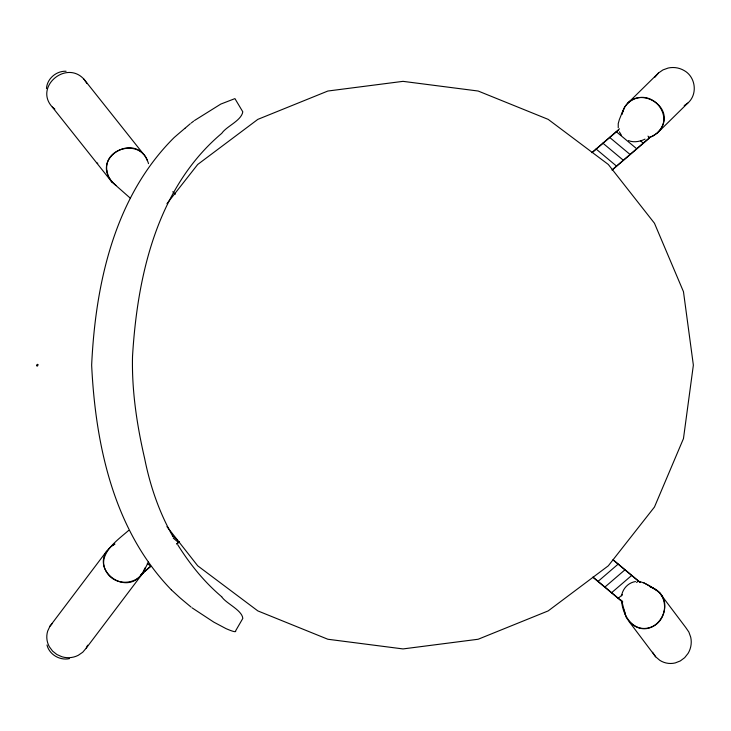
<?xml version="1.0" encoding="UTF-8"?>
<svg xmlns="http://www.w3.org/2000/svg" width="731" height="731" viewBox="0 0 731 731"><rect width="100%" height="100%" fill="white"/><g stroke="black" fill="none" stroke-linecap="round" stroke-linejoin="round"><path stroke-width="1.1" d="M37.637 364.431C37.464 364.65 37.436 364.842 37.756 364.413M37.72 365.308L37.674 365.811L37.555 365.281M37.811 364.678C37.473 364.714 37.117 364.906 37.427 364.413M37.281 364.458L37.464 364.961L37.345 364.413M37.382 364.87L37.692 364.897M621.944 114.063L624.557 107.055L628.066 102.916L658.457 73.027L662.962 69.911L668.161 68.038A22.04 21.967 29.9 0 1 684.289 70.633C695.766 77.066 697.867 94.427 687.807 103.098L657.407 132.987L652.902 136.103L648.918 137.611M46.473 88.561C47.049 78.665 56.314 70.816 66.101 71.236M621.588 595.893C622.593 588.757 628.313 582.607 635.522 581.565M622.044 114.118C631.091 78.921 682.58 106.735 657.407 132.987M114.712 543.91C81.342 565.666 130.483 603.797 144.939 568.024M647.958 136.14L649.658 137.565L649.466 138.068L612.085 170.122M623.168 110.052L619.358 119.564L618.234 123.603L618.243 127.797M37.254 365.244L37.382 365.911L37.272 365.208M106.68 551.137L49.964 626.211L47.679 631.081A20.176 19.911 30.1 0 0 49.342 646.734L52.595 651.111L56.908 654.537L61.989 656.785A21.994 21.711 30.1 0 0 78.217 655.332L82.731 652.235L86.249 648.114L142.974 573.04L145.25 568.161M86.249 648.114L87.619 645.19M144.373 570.052L148.43 561.965M173.055 536.755C159.239 512.577 150.129 485.923 144.683 458.675C136.944 425.214 131.69 390.729 132.521 356.335L132.53 356.235C137.382 275.578 157.074 187.812 221.749 133.344C226.555 126.207 241.321 120.761 242.802 111.825L234.925 98.612L220.789 104.085L194.547 120.478M166.942 203.657L197.699 164.475L257.833 119.372L327.863 91.028L403.009 81.351L478.156 91.028L548.186 119.372L608.32 164.475L654.464 223.247L683.467 291.687L693.363 365.135L683.467 438.591L654.464 507.031L608.32 565.803L548.186 610.906L478.156 639.25L403.009 648.927L327.863 639.25L257.833 610.906L197.699 565.803L166.942 526.622M654.958 77.166L658.457 73.027M49.964 626.211L52.065 623.735M142.974 573.04C135.171 584.681 116.64 585.476 108.069 574.31C93.988 556.172 116.768 540.83 128.629 530.441M185.025 128.245L190.307 123.713M591.781 152.697L619.513 128.839M140.398 575.297L150.559 566.562M176.856 543.745L179.378 541.58M176.738 544.056L179.259 541.89M612.222 169.775L649.658 137.565M597.958 581.474L618.106 564.158M604.765 587.176L624.914 569.86M611.491 592.804L631.648 575.489M618.134 598.369L622.337 594.76M636.61 582.497L638.291 581.054L639.927 582.424M592.503 152.313L618.527 129.999M141.385 574.182L150.696 566.196L147.296 563.345M184.952 128.3L182.814 130.109A66.749 5.629 -41 0 0 174.152 137.547C114.401 196.867 95.459 283.856 91.649 365.116C95.505 445.124 113.716 530.295 171.264 589.753M36.55 365.902L37.053 365.482M191.211 123.018L193.733 121.09M684.198 105.593L687.807 103.098M628.066 102.916C652.408 82.694 680.954 123.11 650.855 136.843M111.98 545.792L114.849 544.22M645.034 139.146C639.881 141.595 633.878 142.81 628.413 140.59M69.509 658.613C59.905 660.76 49.352 654.665 46.976 645.007M97.214 163.04L97.808 163.205M639.716 581.565C646.99 583.566 653.496 588.09 659.444 592.622L685.769 627.527L688.867 632.041L690.731 637.249A22.04 21.948 -72.3 0 1 688.099 653.368L684.673 657.681L680.296 660.943L675.27 662.916A19.965 19.883 -72.3 0 1 659.773 660.303L655.643 656.785L629.327 621.88L626.22 617.366L624.164 610.01M650.307 587.13L652.335 587.706M650.453 586.819C682.526 598.972 654.4 646.25 629.327 621.88M148.521 163.643C137.775 128.08 84.842 159.943 116.165 185.573M656.913 590.465L643.746 582.698M192.015 607.808L213.808 622.136L225.998 628.614A82.21 5.035 30 0 0 235.583 630.899L242.811 618.426C242.162 610.138 225.724 603.258 221.795 596.843M221.657 596.743L219.081 594.495C202.789 580.195 189.21 563.108 177.743 544.769M143.568 154.241L83.928 79.167C66.156 59.631 33.772 87.035 52.321 107.064L111.971 182.147L114.42 184.139M52.321 107.064L54.843 109.12M191.029 607.041L183.892 601.101A47.296 3.801 41 0 1 179.716 597.565L171.365 589.862M640.447 582.561L613.364 559.964M622.766 601.942L593.216 577.28M640.667 140.964L643.225 143.102M616.242 131.662L636.683 148.731M609.599 137.373L630.04 154.442M602.874 143.157L623.315 160.235M596.076 149.005L616.507 166.083M612.953 559.845L638.291 581.054M172.763 191.75L175.403 194.172M592.795 577.161L622.227 601.796M172.562 535.887L177.679 540.154M173.293 538.144L178.41 542.411M114.511 184.239L130.365 198.229M83.928 79.167L87.044 83.544M110.673 180.329L108.161 175.879M110.801 180.502L111.971 182.147M652.545 652.262L655.643 656.785M659.444 592.622C668.6 603.121 665.082 621.341 651.988 626.787C634.197 634.161 622.392 615.968 621.551 600.242L625.489 615.31M619.376 131.845L621.56 135.491M147.379 160.601C139.658 138.917 103.4 147.954 106.854 170.579M108.097 175.696L106.863 170.716"/></g></svg>
